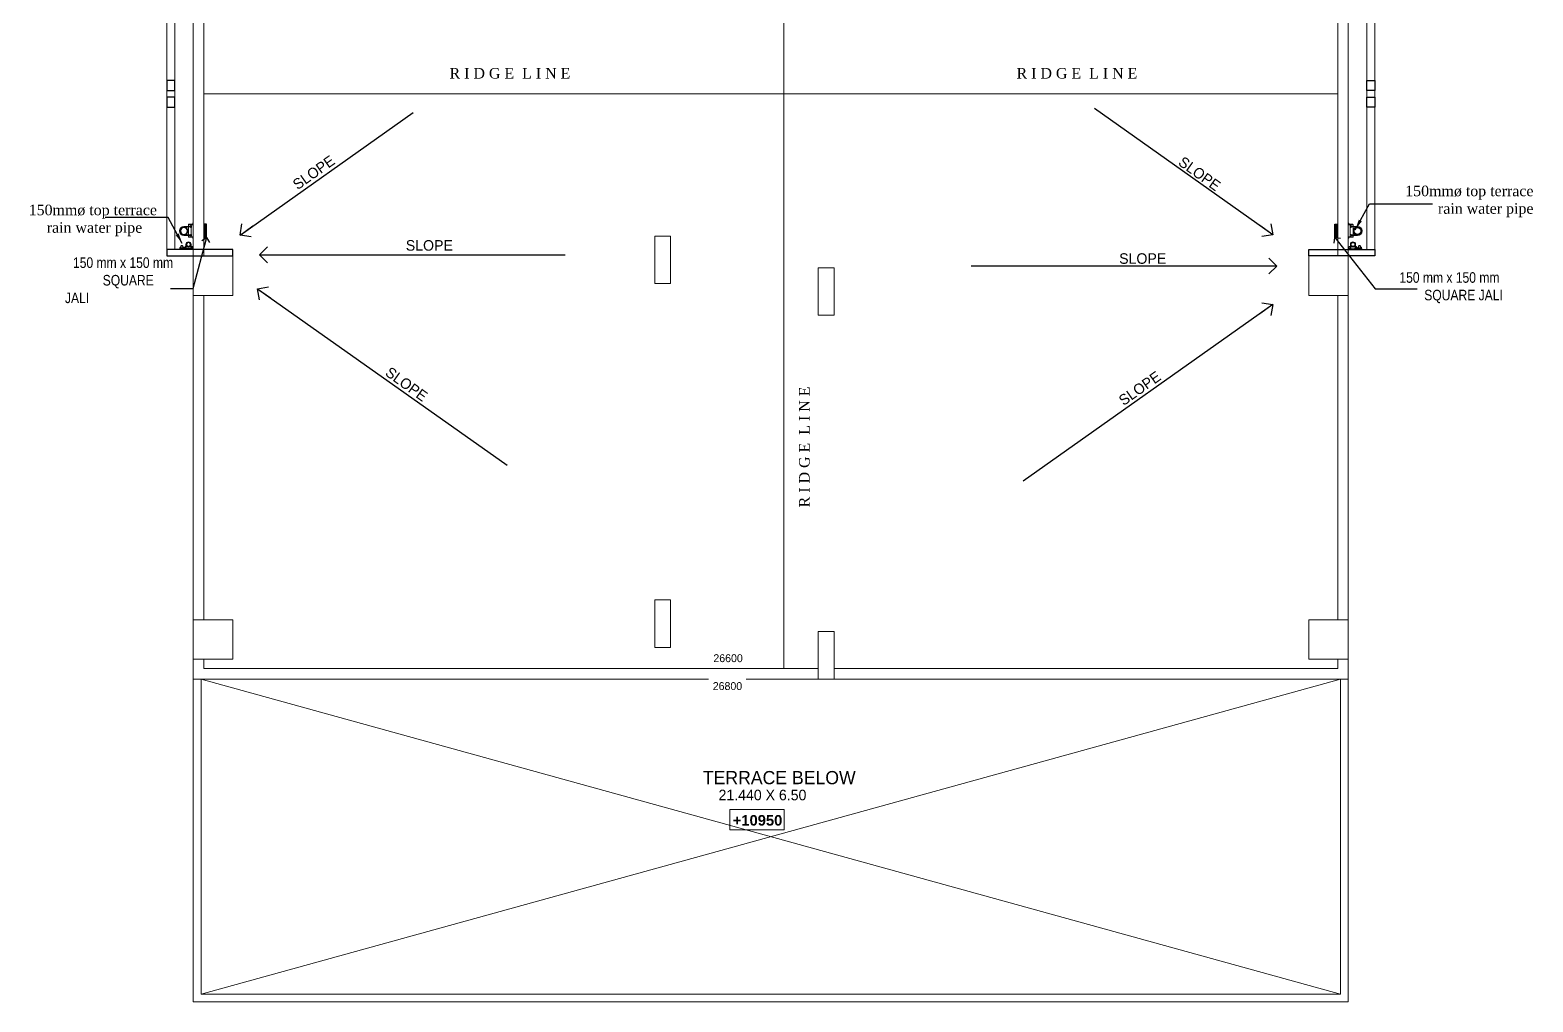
# Model space of a CAD drawing. Header units: inches. Extents: x 5899882 to 5988838, y -468923 to -96891.
# Drawn here: x 5954987 to 5983480, y -468923 to -450488 of the extents above; entities that cross this region are included whole.
import ezdxf

# ---------------------------------------------------------------- set-up
doc = ezdxf.new("R2010")
doc.units = ezdxf.units.IN
doc.header["$MEASUREMENT"] = 0
doc.linetypes.add('1', pattern=[0])
for name, color, linetype in [('0 - SLC - RIDGE LINE', 7, 'Continuous'), ('0 slc Rwp sloape', 7, 'Continuous'), ('0 slc Square jali', 140, 'Continuous'), ('0- SLC - SLOPE', 4, 'Continuous'), ('0- SLC ARCH LAYOUT', 7, 'Continuous'), ('0-SLC- Waste water down take', 6, 'Continuous'), ('0-SLC-100mm Soil Pipe', 190, 'Continuous'), ('0-SLC-DOMESTIC LINE', 5, 'DOMESTIC_LINE'), ('0-SLC-leader', 7, 'Continuous'), ('ARLC-PHASING', 8, 'Continuous'), ('P-TEXT', 7, 'Continuous'), ('Phe floor wash', 7, 'Continuous'), ('rwp', 5, 'Continuous')]:
    doc.layers.add(name, color=color, linetype=linetype)
for name, color, linetype, lineweight in [('0-SLC-CLAMPS', 7, 'Continuous', 9), ('0-SLC-P-Angle', 6, 'Continuous', 0), ('ARLC-COL', 8, 'Continuous', 30), ('ARLC-ELE0', 8, 'Continuous', 9), ('ARLC-ELE1', 8, 'Continuous', 13), ('ARLC-GRILL', 8, 'Continuous', 9), ('ARLC-RCC', 8, 'Continuous', 25), ('ARLC-TEXT0', 8, 'Continuous', 20)]:
    doc.layers.add(name, color=color, linetype=linetype, lineweight=lineweight)
doc.styles.add('ARIAL', font='tahoma.ttf')
doc.styles.add('DIM', font='times.ttf')
doc.styles.add('ROMANTIC', font='romantic.ttf')
doc.styles.get("Standard").update_dxf_attribs({"font": 'arial.ttf'})
doc.styles.add('swati', font='GOTHIC.TTF')
doc.styles.add('TI', font='swissc.ttf')
doc.linetypes.add('DOMESTIC_LINE', pattern='A,0.5,-0.2,["DWS",ARIAL,S=0.1,R=0,X=-0.1,Y=-0.05],-0.25', length=0.95)
doc.dimstyles.get("Standard").update_dxf_attribs({"dimtxt": 200, "dimasz": 200, "dimexe": 0.18, "dimexo": 0.0625, "dimgap": 0.09, "dimtad": 0, "dimdec": 0, "dimrnd": 5, "dimzin": 0, "dimdsep": 46, "dimtxsty": 'Standard', "dimblk": 'OBLIQUE', "dimcen": 0.09, "dimadec": 0, "dimazin": 0, "dimtfac": 1, "dimtdec": 0, "dimtofl": 0, "dimtmove": 0, "dimatfit": 3, "dimfxl": 1, "dimtolj": 1, "dimtzin": 0, "dimarcsym": 0})
doc.dimstyles.new('Standard$7', dxfattribs={"dimtxt": 250, "dimasz": 800, "dimexe": 200, "dimexo": 100, "dimgap": 100, "dimtad": 1, "dimdec": 0, "dimrnd": 5, "dimzin": 0, "dimdsep": 46, "dimtxsty": 'ROMANTIC', "dimblk": 'ARCHTICK', "dimcen": 0.09, "dimdle": 150, "dimclrd": 251, "dimclre": 251, "dimclrt": 6, "dimadec": 0, "dimazin": 0, "dimtfac": 1, "dimtdec": 0, "dimtofl": 0, "dimtmove": 0, "dimatfit": 3, "dimldrblk": 'OPEN90', "dimfxl": 1, "dimtolj": 1, "dimtzin": 0, "dimarcsym": 0})

# ---------------------------------------------------------------- blocks, each defined once
blk = doc.blocks.new('A$C7CE91767')
at = {"layer": 'ARLC-COL'}
for points in [[(750, -750), (-500, -750), (-500, -875), (750, -875)], [(21150, -750), (22400, -750), (22400, -875), (21150, -875)], [(750, -6775), (-500, -6775), (-500, -6900), (750, -6900)], [(21150, -6775), (22400, -6775), (22400, -6900), (21150, -6900)]]:
    blk.add_lwpolyline(points, close=True, dxfattribs=at)
at = {"layer": 'ARLC-ELE1'}
for p, q in [((-500, -3763), (-500, -3888)), ((-350, -3888), (-350, -3763)), ((22250, -3888), (22250, -3763)), ((22400, -3763), (22400, -3888))]:
    blk.add_line(p, q, dxfattribs=at)
at = {"layer": 'ARLC-GRILL'}
for points in [[(-500, -3575), (-500, -875)], [(-350, -3575), (-350, -875)], [(22250, -3575), (22250, -875)], [(22400, -3575), (22400, -875)], [(-500, -6775), (-500, -4075)], [(-350, -6775), (-350, -4075)], [(22250, -6775), (22250, -4075)], [(22400, -6775), (22400, -4075)]]:
    blk.add_lwpolyline(points, dxfattribs=at)
at = {"layer": 'ARLC-RCC'}
for points in [[(-350, -3575), (-500, -3575), (-500, -3763), (-350, -3763)], [(22250, -3575), (22400, -3575), (22400, -3763), (22250, -3763)], [(-350, -3888), (-500, -3888), (-500, -4075), (-350, -4075)], [(22250, -3888), (22400, -3888), (22400, -4075), (22250, -4075)]]:
    blk.add_lwpolyline(points, close=True, dxfattribs=at)
blk = doc.blocks.new('A$C4B502A18')
at = {"layer": 'ARLC-ELE0'}
for p, q in [((12895, -26782), (12895, -32932)), ((34795, -33631), (34795, -26782)), ((21945, -34057), (24745, -34057))]:
    blk.add_line(p, q, dxfattribs=at)
at = {"layer": 'ARLC-ELE0', "ltscale": 0.5}
for p, q in [((34645, -34057), (13045, -40031)), ((13045, -34057), (34645, -40031))]:
    blk.add_line(p, q, dxfattribs=at)
at = {"layer": 'ARLC-ELE0'}
for points in [[(12895, -26031), (12896, -19881)], [(13095, -26031), (13096, -19881)], [(34595, -19881), (34595, -26031)], [(34795, -19881), (34795, -26031)], [(34795, -26782), (34795, -34057), (12895, -34057), (12895, -26031)], [(13095, -32932), (13095, -26782)], [(34595, -26782), (34595, -32932)], [(24745, -33856), (13095, -33856), (13095, -33682)], [(34595, -33682), (34595, -33856), (25045, -33856)], [(12895, -34057), (12895, -40181), (34795, -40181), (34795, -34057)], [(13045, -34057), (13045, -40031), (34645, -40031), (34645, -34057)]]:
    blk.add_lwpolyline(points, dxfattribs=at)
for points in [[(21645, -25656), (21945, -25656), (21945, -26556), (21645, -26556)], [(13645, -26031), (12895, -26031), (12895, -26782), (13645, -26782)], [(34795, -26031), (34045, -26031), (34045, -26782), (34795, -26782)], [(24745, -26256), (25045, -26256), (25045, -27156), (24745, -27156)], [(21945, -33456), (21645, -33456), (21645, -32556), (21945, -32556)], [(13645, -32932), (12895, -32932), (12895, -33682), (13645, -33682)], [(34795, -32932), (34045, -32932), (34045, -33682), (34795, -33682)], [(24745, -33156), (25045, -33156), (25045, -34057), (24745, -34057)], [(24745, -33156), (25045, -33156), (25045, -34057), (24745, -34057)]]:
    blk.add_lwpolyline(points, close=True, dxfattribs=at)
at = {"layer": 'ARLC-TEXT0'}
blk.add_lwpolyline([(23071, -36531), (24097, -36531), (24097, -36916), (23071, -36916)], close=True, dxfattribs=at)
at = {"color": 1}
blk.add_blockref('A$C7CE91767', (12896, -19131), dxfattribs=at)
at = {"layer": 'ARLC-TEXT0', "style": 'swati'}
for s, height, p in [('TERRACE BELOW', 250, (22558, -36051)), ('21.440 X 6.50', 200, (22856, -36356))]:
    blk.add_text(s, height=height, dxfattribs=at).set_placement(p)
at = {"layer": 'ARLC-TEXT0', "insert": (23125, -36839), "char_height": 200, "width": 475, "attachment_point": 7, "style": 'swati'}
blk.add_mtext('{\\fArial|b1|i0|c0|p34;+10950}', dxfattribs=at)
at = {"layer": 'ARLC-PHASING', "ltscale": 350, "char_height": 150, "attachment_point": 5, "style": 'swati', "bg_fill": 2}
for s, insert in [('26600', (23037, -33662)), ('26800', (23025, -34191))]:
    blk.add_mtext(s, dxfattribs=dict(at, insert=insert))
blk = doc.blocks.new('an80')
for points in [[(-46, 0), (-46, 66), (-51, 66), (-51, 76), (-35, 76), (-35, 66), (-40, 66), (-40, 0)], [(46, 0), (46, 66), (51, 66), (51, 76), (35, 76), (35, 66), (40, 66), (40, 0)]]:
    blk.add_lwpolyline(points)
for radius in [46, 40]:
    blk.add_arc((0, 0), radius, 180, 360)
blk = doc.blocks.new('176')
at = {"layer": '0-SLC-CLAMPS', "elevation": 0}
for points in [[(-109, 77), (-109, 80, 0.414214), (-114, 85), (-114, 85), (-114, 66), (-61, 66, 0.414214), (-66, 71), (-103, 71, -0.414214)], [(-109, -76), (-109, -79, -0.414214), (-114, -85), (-114, -85), (-114, -65), (-61, -65, -0.414214), (-66, -70), (-103, -70, 0.414214)]]:
    blk.add_lwpolyline(points, format="xyb", close=True, dxfattribs=at)
blk.add_lwpolyline([(-93, 66), (-93, -65), (-61, -65), (-61, 66)], close=True, dxfattribs=at)
at = {"layer": 'rwp', "color": 5, "const_width": 5.36, "elevation": 0}
blk.add_lwpolyline([(-13, -42, 1), (-13, 38, 1)], format="xyb", close=True, dxfattribs=at)
at = {"layer": 'rwp', "color": 5}
for radius in [42.9, 37.5]:
    blk.add_circle((-13, -2, 0), radius, dxfattribs=at)
at = {"layer": '0-SLC-CLAMPS', "color": 6, "xscale": 1.0714285714286, "yscale": 1.0714285714286, "zscale": 1.0714285714286, "rotation": 90}
blk.add_blockref('an80', (-13, -2, 0), dxfattribs=at)
blk = doc.blocks.new('547')
at = {"layer": '0 slc Square jali', "ltscale": 500}
for points in [[(-127, 0), (-127, 54), (126, 54), (126, 0)], [(-121, 0), (-121, 54), (-117, 54), (-117, 0)], [(-112, 0), (-112, 54), (-107, 54), (-107, 0)], [(-102, 0), (-102, 54), (-97, 54), (-97, 0)], [(-92, 0), (-92, 54), (-87, 54), (-87, 0)], [(-82, 0), (-82, 54), (-77, 54), (-77, 0)], [(-72, 0), (-72, 54), (-67, 54), (-67, 0)], [(-62, 0), (-62, 54), (-57, 54), (-57, 0)], [(-52, 0), (-52, 54), (-47, 54), (-47, 0)], [(-42, 0), (-42, 54), (-37, 54), (-37, 0)], [(-32, 0), (-32, 54), (-27, 54), (-27, 0)], [(-22, 0), (-22, 54), (-17, 54), (-17, 0)], [(-12, 0), (-12, 54), (-8, 54), (-8, 0)], [(-2, 0), (-2, 54), (2, 54), (2, 0)], [(8, 0), (8, 54), (12, 54), (12, 0)], [(17, 0), (17, 54), (22, 54), (22, 0)], [(27, 0), (27, 54), (32, 54), (32, 0)], [(37, 0), (37, 54), (42, 54), (42, 0)], [(47, 0), (47, 54), (52, 54), (52, 0)], [(57, 0), (57, 54), (62, 54), (62, 0)], [(67, 0), (67, 54), (72, 54), (72, 0)], [(77, 0), (77, 54), (82, 54), (82, 0)], [(87, 0), (87, 54), (92, 54), (92, 0)], [(97, 0), (97, 54), (102, 54), (102, 0)], [(107, 0), (107, 54), (112, 54), (112, 0)], [(117, 0), (117, 54), (121, 54), (121, 0)]]:
    blk.add_lwpolyline(points, close=True, dxfattribs=at)
blk = doc.blocks.new('_Open90')
at = {"color": 0, "linetype": 'ByBlock', "lineweight": -2}
for p, q in [((0, 0), (-1, 0)), ((-0.5, 0.5), (0, 0)), ((0, 0), (-0.5, -0.5))]:
    blk.add_line(p, q, dxfattribs=at)
blk = doc.blocks.new('_OBLIQUE')
at = {"color": 0, "linetype": 'ByBlock'}
blk.add_line((-0.5, -0.5), (0.5, 0.5), dxfattribs=at)
blk = doc.blocks.new('80mm')
at = {"layer": '0-SLC- Waste water down take', "const_width": 5}
blk.add_lwpolyline([(-37.5, 0, 1), (37.5, 0, 1)], format="xyb", close=True, dxfattribs=at)
at = {"layer": '0-SLC- Waste water down take'}
for radius in [40, 35]:
    blk.add_circle((0, 0), radius, dxfattribs=at)
blk = doc.blocks.new('DSF')
at = {"layer": '0-SLC-CLAMPS'}
for points in [[(1498.45, 220.321), (1498.447, 220.321, -0.414214), (1498.442, 220.327), (1498.442, 220.327), (1498.461, 220.327), (1498.461, 220.274, -0.414214), (1498.456, 220.279), (1498.456, 220.316, 0.414214)], [(1498.604, 220.321), (1498.608, 220.321, 0.414214), (1498.613, 220.327), (1498.613, 220.327), (1498.593, 220.327), (1498.593, 220.274, 0.414214), (1498.599, 220.279), (1498.599, 220.316, -0.414214)]]:
    blk.add_lwpolyline(points, format="xyb", close=True, dxfattribs=at)
blk.add_lwpolyline([(1498.593, 220.306), (1498.461, 220.306), (1498.461, 220.274), (1498.593, 220.274)], close=True, dxfattribs=at)
at = {"layer": '0-SLC- Waste water down take', "lineweight": 0, "ltscale": 12, "xscale": 0.0010714285714286, "yscale": 0.0010714285714286, "zscale": 0.0010714285714286}
blk.add_blockref('80mm', (1498.524, 220.234), dxfattribs=at)
at = {"layer": '0-SLC-CLAMPS', "xscale": 0.0010714285714286, "yscale": 0.0010714285714286, "zscale": 0.0010714285714286}
blk.add_blockref('an80', (1498.524, 220.234), dxfattribs=at)

msp = doc.modelspace()

# ---------------------------------------------------------------- block references
at = {"layer": '0- SLC ARCH LAYOUT'}
msp.add_blockref('A$C4B502A18', (5945183.9, -428741.5), dxfattribs=at)

# ---------------------------------------------------------------- next in the draw order: linework, layer by layer
at = {"layer": '0 - SLC - RIDGE LINE', "color": 1, "ltscale": 8, "const_width": 20}
for points in [[(5969278.9, -441603), (5969278.9, -462598)], [(5958279.5, -451698), (5979778.9, -451698)]]:
    msp.add_lwpolyline(points, dxfattribs=at)
at = {"layer": '0-SLC-DOMESTIC LINE', "color": 5, "linetype": '1', "const_width": 3.2}
for points in [[(5957865, -454608.8, 1), (5957865, -454574.7, 1), (5957865, -454608.8)], [(5980193.6, -454608.8, -1), (5980193.6, -454574.7, -1), (5980193.6, -454608.8)]]:
    msp.add_lwpolyline(points, format="xyb", dxfattribs=at)
at = {"layer": '0-SLC-P-Angle', "color": 0}
for points in [[(5957823.1, -454643.1), (5957813.3, -454643.1, 0.4142136), (5957808.4, -454648), (5957808.4, -454648), (5957832.9, -454648), (5957832.9, -454608.8, 0.4142136), (5957828, -454613.7), (5957828, -454638.2, -0.4142136)], [(5957882.8, -454588), (5957882.8, -454633.9), (5957880.1, -454633.9), (5957880.1, -454639.2), (5957888.7, -454639.2), (5957888.7, -454633.9), (5957886, -454633.9), (5957886, -454588, 0.80169), (5957844.9, -454588), (5957844.9, -454633.9), (5957842.2, -454633.9), (5957842.2, -454639.2), (5957850.8, -454639.2), (5957850.8, -454633.9), (5957848.1, -454633.9), (5957848.1, -454588, -0.7661365)], [(5957907.5, -454643.1), (5957917.2, -454643.1, -0.4142136), (5957922.1, -454648), (5957922.1, -454648), (5957897.7, -454648), (5957897.7, -454608.8, -0.4142136), (5957902.6, -454613.7), (5957902.6, -454638.2, 0.4142136)], [(5980151.1, -454643.1), (5980141.4, -454643.1, 0.4142136), (5980136.5, -454648), (5980136.5, -454648), (5980160.9, -454648), (5980160.9, -454608.8, 0.4142136), (5980156, -454613.7), (5980156, -454638.2, -0.4142136)], [(5980175.8, -454588), (5980175.8, -454633.9), (5980178.4, -454633.9), (5980178.4, -454639.2), (5980169.9, -454639.2), (5980169.9, -454633.9), (5980172.6, -454633.9), (5980172.6, -454588, -0.80169), (5980213.7, -454588), (5980213.7, -454633.9), (5980216.4, -454633.9), (5980216.4, -454639.2), (5980207.8, -454639.2), (5980207.8, -454633.9), (5980210.5, -454633.9), (5980210.5, -454588, 0.7661365)], [(5980235.5, -454643.1), (5980245.2, -454643.1, -0.4142136), (5980250.1, -454648), (5980250.1, -454648), (5980225.7, -454648), (5980225.7, -454608.8, -0.4142136), (5980230.6, -454613.7), (5980230.6, -454638.2, 0.4142136)]]:
    msp.add_lwpolyline(points, format="xyb", close=True, dxfattribs=at)
for points in [[(5957897.8, -454608.8), (5957897.8, -454633.6), (5957832.9, -454633.6), (5957832.9, -454608.8)], [(5980160.7, -454608.8), (5980160.7, -454633.6), (5980225.7, -454633.6), (5980225.7, -454608.8)]]:
    msp.add_lwpolyline(points, close=True, dxfattribs=at)

# ---------------------------------------------------------------- next in the draw order: block references
at = {"layer": '0 slc Square jali', "color": 3, "xscale": -1, "rotation": 270.0000000000001}
msp.add_blockref('547', (5958280.8, -454298), dxfattribs=at)
at = {"layer": '0 slc Square jali', "color": 3, "rotation": 89.99999999999997}
msp.add_blockref('547', (5979778, -454298), dxfattribs=at)
at = {"layer": '0-SLC-100mm Soil Pipe', "color": 30, "yscale": 1000, "zscale": 1000, "rotation": 180}
for p, xscale in [((4459466.7, -234321.3), -1000), ((7478591.8, -234321.3), 1000)]:
    msp.add_blockref('DSF', p, dxfattribs=dict(at, xscale=xscale))
at = {"layer": '0-SLC-CLAMPS', "yscale": 1.744186046511625, "zscale": 1.744186046511625}
for p, xscale in [((5957881.9, -454294.5, 0), -1.744186046511625), ((5980176.9, -454294.5, 0), 1.744186046511625)]:
    msp.add_blockref('176', p, dxfattribs=dict(at, xscale=xscale))

# ---------------------------------------------------------------- next in the draw order: texts
at = {"layer": '0 - SLC - RIDGE LINE', "color": 3, "char_height": 200, "width": 3965.968, "attachment_point": 1}
for insert in [(5962940, -451208), (5973689.7, -451208)]:
    msp.add_mtext('{\\fTimes New Roman|b0|i0|c0|p18;\\C1;R I D G E  L I N E}', dxfattribs=dict(at, insert=insert))
at = {"layer": '0 - SLC - RIDGE LINE', "color": 3, "insert": (5969566.8, -459540.5), "char_height": 200, "width": 3965.968, "attachment_point": 1, "rotation": 90}
msp.add_mtext('{\\fTimes New Roman|b0|i0|c0|p18;\\C1;R I D G E  L I N E}', dxfattribs=at)
at = {"layer": '0- SLC - SLOPE', "color": 4, "ltscale": 8, "style": 'swati'}
for rotation, p in [(35.19848, (5960058.3, -453527.9)), (324.36031, (5976739.3, -453034.1)), (324.36031, (5961703.7, -457025.2)), (35.19848, (5975719.1, -457621.9))]:
    msp.add_text('SLOPE ', height=200, rotation=rotation, dxfattribs=at).set_placement(p)
for p in [(5962110.8, -454672.5), (5975635.6, -454921.8)]:
    msp.add_text('SLOPE', height=200, dxfattribs=at).set_placement(p)
at = {"layer": 'P-TEXT', "color": 7, "char_height": 200, "width": 3434.546}
for s, insert, attachment_point, rotation in [('\\pi7.1136;{\\fTimes New Roman|b0|i0|c0|p18;\\C3;150mmø top terrace\\P\\pi43.542; rain water pipe }', (5983490.9, -453738.4), 6, 0), ('\\pi553.27;{\\fTimes New Roman|b0|i0|c0|p18;\\C3;150mmø top terrace\\P\\pi820.8; rain water pipe }', (5954406.7, -454099), 4, 360)]:
    msp.add_mtext(s, dxfattribs=dict(at, insert=insert, attachment_point=attachment_point, rotation=rotation))
at = {"layer": 'Phe floor wash', "lineweight": 30, "char_height": 200, "width": 2077.5, "style": 'TI'}
for s, insert, attachment_point in [('\\pi152.05;150 mm x 150 mm  \\P\\pi715.42;SQUARE JALI ', (5955648.6, -455669.4), 7), ('150 mm x 150 mm  SQUARE JALI ', (5982909.2, -455669.4), 9)]:
    msp.add_mtext(s, dxfattribs=dict(at, insert=insert, attachment_point=attachment_point))

# ---------------------------------------------------------------- next in the draw order: leaders
at = {"layer": '0 slc Rwp sloape', "color": 2}
for points in [[(5980111.5, -454275.8), (5980380.6, -453783.9), (5981574, -453783.9)], [(5957872.6, -454537.9), (5957603.5, -454046), (5956410.1, -454046)]]:
    msp.add_leader(points, dimstyle='Standard', override={"dimasz": 200, "dimclrd": 3, "dimfxl": 0.18}, dxfattribs=at)
at = {"layer": '0- SLC - SLOPE', "color": 4, "ltscale": 8}
for points in [[(5958967.1, -454375.5), (5962253, -452050.6)], [(5978547.6, -454370), (5975168.1, -451978.9)], [(5959336.6, -454750.2), (5965130.9, -454750.2)], [(5978623.7, -454963.9), (5972829.4, -454963.9)], [(5959299.2, -455393.3), (5964029.3, -458739.8)], [(5978547.6, -455696.2), (5973817.5, -459042.8)]]:
    msp.add_leader(points, dimstyle='Standard$7', override={"dimtxt": 0.18, "dimasz": 300, "dimexe": 0.18, "dimexo": 0.0625, "dimgap": 0.09, "dimtad": 0, "dimtih": 1, "dimtoh": 1, "dimdec": 4, "dimrnd": 0, "dimdsep": 0, "dimtxsty": 'Standard', "dimdle": 0, "dimclrd": 0, "dimclre": 0, "dimclrt": 0, "dimtdec": 4, "dimfxl": 0, "dimfxlon": 1, "dimfrac": 1, "dimarcsym": 1}, dxfattribs=at)
at = {"layer": '0-SLC-leader', "lineweight": 30}
for points in [[(5958334.5, -454424.7), (5958069.9, -455393.9), (5957650.5, -455393.9)], [(5979724.3, -454424.7), (5980487.8, -455393.9), (5981287, -455393.9)]]:
    msp.add_leader(points, dimstyle='Standard$7', override={"dimtxt": 200, "dimasz": 150, "dimexe": 150, "dimexo": 150, "dimgap": 20, "dimtad": 0, "dimrnd": 0, "dimtxsty": 'DIM', "dimdle": 0, "dimclrd": 256, "dimclre": 256, "dimclrt": 2, "dimtdec": 4}, dxfattribs=at)

doc.saveas('drawing.dxf')
